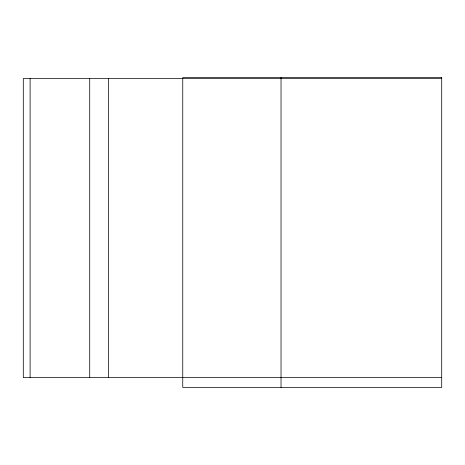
<?xml version="1.0" encoding="UTF-8"?>
<svg xmlns="http://www.w3.org/2000/svg" width="465" height="465" viewBox="0 0 465 465"><rect width="100%" height="100%" fill="white"/><g stroke="black" fill="none" stroke-linecap="round" stroke-linejoin="round"><path stroke-width="0.7" d="M441.704 78.515L23.297 78.515L23.297 377.638L441.704 377.638M281.034 77.568L281.034 387.432M108.461 78.515L108.461 377.638M89.716 78.515L89.716 377.638M30.109 78.515L30.109 377.638M441.704 77.568L182.751 77.568L182.751 387.432L441.704 387.432L441.704 77.568"/></g></svg>
